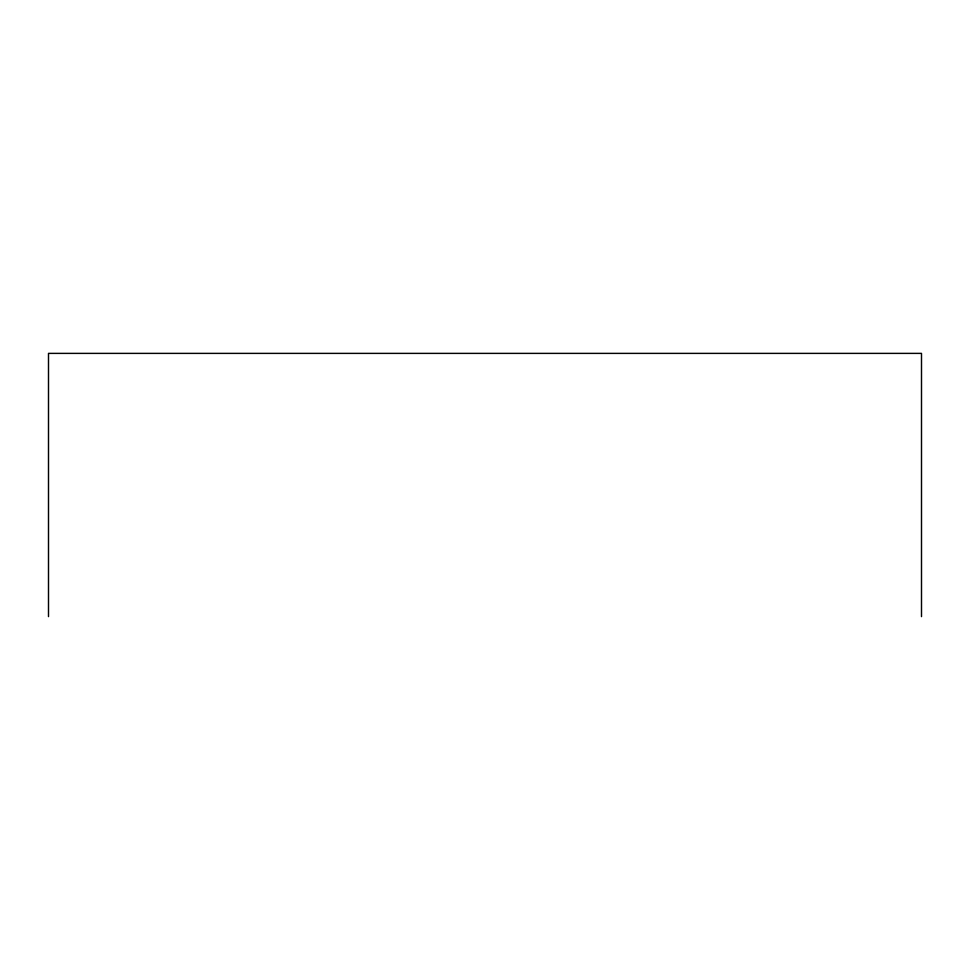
<?xml version="1.0" encoding="UTF-8"?>
<svg xmlns="http://www.w3.org/2000/svg" width="970" height="970" viewBox="0 0 970 970"><rect width="100%" height="100%" fill="white"/><g stroke="black" fill="none" stroke-linecap="round" stroke-linejoin="round"><path stroke-width="1.45" d="M921.5 616.617L921.5 353.383L48.5 353.383L48.5 616.617"/></g></svg>
